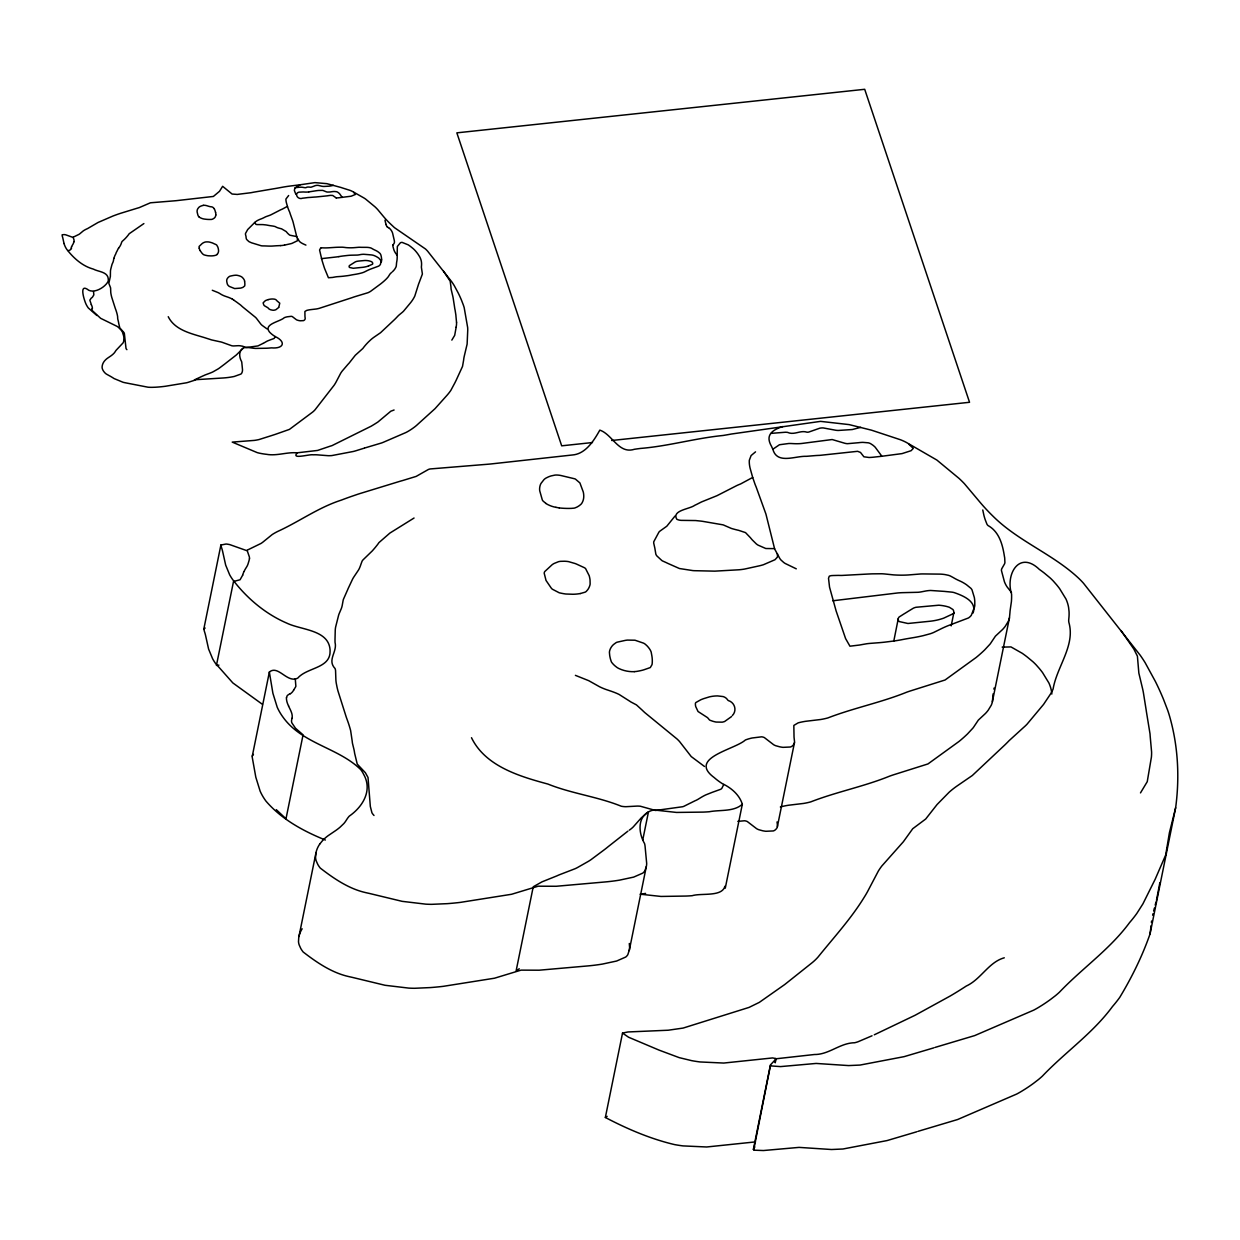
<?xml version="1.0" encoding="UTF-8"?>
<svg xmlns="http://www.w3.org/2000/svg" width="1240" height="1240" viewBox="0 0 1240 1240"><rect width="100%" height="100%" fill="white"/><g stroke="black" fill="none" stroke-linecap="round" stroke-linejoin="round"><path stroke-width="1.5" d="M918.049 1131.33L957.637 1119.518L1016.66 1094.068A126.852 93.961 11.5 0 0 1021.559 1091.309L1024.891 1089.247A208.212 154.241 11.5 0 0 1033.54 1083.326L1038.237 1079.715A119.303 88.381 11.5 0 0 1042.406 1076.103C1065.176 1052.155 1092.735 1033.401 1112.543 1006.462A191.069 141.546 11.5 0 0 1115.891 1002.447A207.003 153.357 11.5 0 0 1119.751 997.379C1131.826 977.352 1142.366 956.009 1150.053 933.906L1175.644 807.751C1179.705 777.356 1178.139 746.201 1169.677 716.565A177.01 131.13 11.5 0 0 1167.538 709.854L1163.616 699.639A376.929 279.233 11.5 0 0 1155.386 681.473L1145.093 662.61A181.846 134.71 11.5 0 0 1140.257 655.309L1083.512 583.265A84.878 62.884 11.5 0 0 1078.288 577.902C1052.481 553.923 1018.164 541.152 993.178 516.367A210.94 156.271 11.5 0 1 978.577 500.526L964.457 483.755A106.144 78.632 11.5 0 0 958.954 478.33L936.866 460.055L906.548 442.541A39.618 29.341 11.5 0 0 900.364 439.719L871.534 430.187L849.152 424.607L820.57 421.368L731.352 434.031A381.75 282.798 11.5 0 1 723.153 435.472C695.314 438.2 668.422 446.168 640.553 448.43A236.437 175.15 11.5 0 0 634.384 449.283C618.574 454.351 612.436 434.357 599.819 430.125C594.084 440.339 585.714 454.011 572.353 454.987L490.9 463.962A384.896 285.123 11.5 0 1 482.856 464.643L430.156 468.953A7.641 5.657 11.5 0 0 428.188 469.588L416.16 476.408L402.783 480.5A114.778 85.033 11.5 0 0 397.575 482.019L363.46 492.482A213.652 158.27 11.5 0 0 357.694 494.279L350.362 496.791A442.246 327.608 11.5 0 0 341.248 500.139C318.417 507.501 299.351 521.544 277.884 531.356A63.953 47.368 11.5 0 0 272.196 534.564L263.903 541.291A37.541 27.807 11.5 0 1 261.036 543.43L246.465 550.529L229.896 544.654A19.592 14.508 11.5 0 0 226.052 544.019L220.891 545.042L203.825 628.975L204.368 631.253A74.075 54.87 11.5 0 1 205.468 634.989L208.599 649.062L212.583 658.704A60.031 44.47 11.5 0 0 215.435 663.292L232.841 682.93L262.446 704.351M220.891 545.042L221.449 547.321A74.075 54.87 11.5 0 1 222.549 551.04L225.68 565.13L229.648 574.771A60.031 44.47 11.5 0 0 232.516 579.359C246.512 597.975 265.36 613.893 286.704 623.085C301.227 630.153 328.662 629.625 330.072 649.884A75.082 55.614 11.5 0 1 329.933 653.883C327.81 668.5 306.497 667.88 297.755 678.125C287.231 683.659 278.178 664.516 269.359 672.049L252.154 756.772L255.812 777.201L260.152 791.197A68.169 50.499 11.5 0 0 265.949 801.102C281.573 819.315 303.351 831.126 325.361 840.023M640.119 894.179L660.997 896.443L686.046 896.055A135.904 100.673 11.5 0 0 692.137 895.699C701.236 892.862 722.207 897.171 724.889 886.228M725.261 888.197L742.326 804.249C739.474 794.809 731.166 787.788 722.362 783.664A58.466 43.307 11.5 0 1 714.163 777.542C687.534 757.873 734.87 749.642 745.38 739.986A45.074 33.387 11.5 0 1 752.044 738.001L761.593 736.824A6.293 4.665 11.5 0 1 764.382 737.599L773.589 744.682A10.091 7.471 11.5 0 0 775.79 745.736L779.557 746.775A31.109 23.049 11.5 0 0 782.952 747.348L790.407 747.007A7.626 5.642 11.5 0 0 792.143 746.108L793.399 744.899A9.966 7.378 11.5 0 0 794.205 743.535L794.36 743.07A7.657 5.673 11.5 0 0 794.546 741.784L794.313 739.629A81.577 60.435 11.5 0 1 794.034 736.979L793.832 725.431L798.188 722.843A60.28 44.655 11.5 0 1 805.705 721.293L820.632 719.51A64.201 47.554 11.5 0 0 827.824 717.945C853.663 707.978 880.943 702.584 906.611 692.23A115.118 85.281 11.5 0 1 912.098 690.401L945.051 680L976.159 657.479A193.843 143.592 11.5 0 0 984.607 649.977L989.954 644.211A44.129 32.69 11.5 0 0 991.442 642.072L995.426 636.151L1002.478 629.579A56.405 41.788 11.5 0 0 1005.299 626.246L1008.275 621.38A28.443 21.08 11.5 0 0 1009.453 617.83L1009.949 612.591A47.601 35.263 11.5 0 1 1010.212 609.894L1011.406 601.601A124.403 92.163 11.5 0 0 1011.577 594.1C1005.268 574.275 1019.249 549.986 1039.352 569.408A125.194 92.752 11.5 0 1 1044.266 573.035L1049.893 577.716A62.977 46.655 11.5 0 1 1053.272 581.018L1056.418 584.582A112.995 83.7 11.5 0 1 1059.642 588.675L1065.966 598.997A52.855 39.153 11.5 0 1 1068.585 607.399L1069.035 611.398A72.757 53.894 11.5 0 1 1069.035 616.048A68.246 50.561 11.5 0 1 1068.896 617.876L1068.694 620.139A18.011 13.345 11.5 0 0 1068.896 622.495C1075.483 645.544 1056.868 666.531 1053.101 689.037A93.419 69.207 11.5 0 1 1051.163 693.036L1043.569 704.398L1026.999 724.238A74.741 55.366 11.5 0 1 1023.713 727.353L1009.159 740.606A237.987 176.297 11.5 0 1 1004.88 744.914L972.315 775.511L956.66 786.253A111.523 82.615 11.5 0 0 949.127 792.236L937.084 804.512L925.691 819.02L912.733 828.723L903.355 841.759L881.779 866.062A99.153 73.454 11.5 0 0 878.354 871.038L867.613 891.482A172.67 127.922 11.5 0 1 864.218 897.249C850.919 918.918 833.885 937.347 818.059 957.032A71.207 52.762 11.5 0 1 811.952 962.86L784.703 984.545L759.298 1002.385L749.053 1007.407L683.132 1028.069L668.205 1030.223L627.982 1031.959L622.527 1033.075L628.572 1037.229L659.122 1050.14L679.179 1057.627L691.657 1060.649A127.286 94.287 11.5 0 0 700.042 1061.952L723.757 1063.052L772.551 1057.937L775.806 1058.542L775.248 1062.696M1159.834 882.756L1156.471 900.349M320.695 247.985L319.579 249.999L321.951 260.121A382.183 283.123 11.5 0 0 324.586 268.46L328.429 277.745L332.63 277.435A53.087 39.324 11.5 0 0 333.777 277.217L334.149 277.156A29.311 21.715 11.5 0 1 337.032 276.706L340.365 276.474A76.09 56.373 11.5 0 0 343.387 276.195L347.262 275.714A57.645 42.703 11.5 0 0 350.331 275.218L351.85 274.908A52.592 38.952 11.5 0 1 353.106 274.691L355.028 274.381A64.558 47.818 11.5 0 0 360.825 273.188L361.832 272.909A19.313 14.307 11.5 0 0 364.513 271.932L366.916 270.723A42.827 31.729 11.5 0 1 371.225 268.847L378.572 266.151A7.037 5.208 11.5 0 0 380.447 264.291L381.13 260.88L378.851 258.168A18.988 14.059 11.5 0 0 377.099 257.037A14.864 11.021 11.5 0 0 373.844 255.471L373.163 255.269A7.983 5.905 11.5 0 0 371.272 254.913L370.062 254.804A52.219 38.688 11.5 0 1 368.745 254.681L363.723 254.278A15.686 11.625 11.5 0 0 360.019 254.665L359.197 254.82A14.57 10.788 11.5 0 1 357.104 255.083L351.494 255.192A41.757 30.938 11.5 0 0 347.293 255.487L342.876 255.998A55.149 40.858 11.5 0 0 340.814 256.293L338.815 256.618M1151.092 925.629L1150.053 933.906M1151.402 922.498L1151.588 920.995M286.579 697.624L287.091 695.935A4.728 3.503 11.5 0 1 287.696 695.206L288.703 694.493A23.436 17.36 11.5 0 1 289.385 694.121L290.284 693.64M993.922 689.177L994.077 688.061M249.411 558.775L249.333 559.271A39.277 29.093 11.5 0 1 248.93 560.976L247.985 564.076A25.637 18.988 11.5 0 1 246.822 566.618L245.226 569.207A34.797 25.776 11.5 0 0 244.667 570.23L244.11 571.376M269.359 672.049L272.893 693.253L277.233 707.265A68.169 50.499 11.5 0 0 283.014 717.169C302.235 743.969 338.349 747.581 360.762 769.653A32.504 24.072 11.5 0 1 363.49 774.039C372.868 790.206 362.901 806.666 349.293 816.121A34.116 25.265 11.5 0 0 347.433 818.462L345.557 821.345A33.821 25.064 11.5 0 1 343.697 823.701L340.039 827.204A73.594 54.529 11.5 0 1 335.466 830.707L328.135 835.683A55.506 41.122 11.5 0 0 322.632 840.519L319.982 843.743M296.732 236.577L289.99 235.228A6.463 4.79 11.5 0 1 288.982 234.546L287.866 233.508A30.085 22.289 11.5 0 1 286.208 231.585L281.511 228.796A34.41 25.497 11.5 0 1 278.101 227.897L276.768 227.401A5.038 3.736 11.5 0 1 276.179 227.106L275.481 226.719A3.255 2.418 11.5 0 0 274.862 226.471L273.079 226.083A36.41 26.97 11.5 0 0 271.963 225.928L270.336 225.696A29.171 21.607 11.5 0 1 268.662 225.417L266.662 225.044A17.066 12.633 11.5 0 0 264.817 224.812L264.383 224.781A7.688 5.689 11.5 0 1 263.795 224.703L263.686 224.688A5.596 4.138 11.5 0 0 263.066 224.626A26.582 19.701 11.5 0 0 261.997 224.595L257.3 224.579A4.418 3.27 11.5 0 1 255.936 224.363L254.603 222.394L257.285 220.596A25.715 19.049 11.5 0 0 258.075 220.208L259.113 219.713A15.949 11.826 11.5 0 1 259.951 219.34L261.516 218.751A34.611 25.637 11.5 0 0 264.446 217.403L265.344 216.938A10.447 7.735 11.5 0 1 266.259 216.551L269.514 215.404A19.065 14.136 11.5 0 0 271.358 214.597L272.288 214.117A45.617 33.806 11.5 0 1 273.265 213.621L280.302 209.994A20.646 15.298 11.5 0 1 282.286 209.142L287.432 206.367L286.533 203.221A25.42 18.832 11.5 0 1 285.913 199.082L288.641 195.517M796.282 568.835L785.168 563.456A17.995 13.33 11.5 0 1 783.696 562.448L780.983 560.015A13.95 10.323 11.5 0 1 779.805 558.465L775.636 550.808A22.289 16.508 11.5 0 1 774.566 548.638L765.793 548.514L758.105 545.15A14.973 11.098 11.5 0 1 756.322 543.911L752.339 539.989A73.284 54.297 11.5 0 1 750.386 537.679L745.519 532.611L738.683 530.348A84.444 62.558 11.5 0 1 731.399 528.442L724.486 525.45A7.673 5.689 11.5 0 0 723.029 524.846L703.685 521.513A37.309 27.636 11.5 0 0 699.918 521.001L696.648 520.661A12.229 9.052 11.5 0 0 695.656 520.552L681.21 520.366A9.377 6.944 11.5 0 1 680.404 520.288A11.067 8.2 11.5 0 1 678.745 519.994L677.179 519.452A1.581 1.163 11.5 0 1 676.714 519.095C671.646 510.307 689.735 509.129 694.757 505.3A101.277 75.035 11.5 0 0 698.461 503.486L700.585 502.401A23.963 17.747 11.5 0 1 702.119 501.689L716.952 495.706A107.632 79.732 11.5 0 1 719.246 494.543L736.591 485.661A47.027 34.828 11.5 0 1 740.543 483.988L752.68 477.446L750.091 468.162A60.28 44.655 11.5 0 1 749.534 465.217A43.493 32.224 11.5 0 1 749.317 460.272L751.099 455.561L755.532 451.856M456.165 327.143L454.693 335.342L451.841 340.101M780.363 806.992L781.107 806.791A60.28 44.655 11.5 0 1 788.625 805.225L803.551 803.443A64.201 47.554 11.5 0 0 810.759 801.877C836.551 791.833 863.877 786.579 889.529 776.178A115.118 85.281 11.5 0 1 895.016 774.333L927.97 763.933L959.078 741.412A193.843 143.592 11.5 0 0 967.526 733.909L972.873 728.144A44.129 32.69 11.5 0 0 974.376 726.02L978.345 720.099L985.413 713.511A56.405 41.788 11.5 0 0 988.218 710.195L991.21 705.312A28.443 21.08 11.5 0 0 992.372 701.778L992.868 696.524A47.601 35.263 11.5 0 1 993.132 693.827M302.142 928.791A42.361 31.387 11.5 0 0 298.747 937.548L298.499 941.656A22.382 16.585 11.5 0 0 299.15 944.865L300.731 948.383A33.697 24.955 11.5 0 0 303.165 951.995C316.417 962.209 331.328 972.47 347.96 976.391A119.025 88.18 11.5 0 0 351.959 977.291L385.082 985.288L408.657 988.094A85.405 63.271 11.5 0 0 414.656 988.28L430.357 987.582A260.075 192.665 11.5 0 0 443.238 986.343L494.528 978.205L521.079 970.13L539.106 970.207L588.116 965.898A167.245 123.892 11.5 0 0 602.376 964.085L616.621 961.031L625.704 957.048A13.702 10.152 11.5 0 0 627.827 954.645L629.393 949.747A31.016 22.971 11.5 0 0 629.595 947.313L629.3 943.485M629.254 950.553L646.474 865.815A31.016 22.971 11.5 0 0 646.675 863.381L645.172 847.338A31.186 23.095 11.5 0 0 644.552 843.557C638.228 832.722 637.004 815.517 651.326 810.619A10.649 7.889 11.5 0 1 655.123 810.092L676.482 812.433L703.126 812.107A135.904 100.673 11.5 0 0 709.218 811.751C720.006 809.658 733.786 811.983 742.326 804.249M298.949 936.495L316.029 852.547M642.769 839.868L648.458 811.89L641.39 817.734L633.268 826.894A39.045 28.923 11.5 0 1 630.788 829.08L629.269 830.196M755.47 1141.885L706.676 1146.985L682.961 1145.899A127.286 94.287 11.5 0 1 674.576 1144.598C650.504 1138.94 627.053 1128.865 605.353 1117.473L622.527 1033.075M777.387 826.568L794.468 742.636M916.871 1131.748L887.034 1140.583L842.968 1148.999L831.513 1149.511L799.072 1147.388L763.452 1150.534L754.4 1150.193L753.378 1149.402L770.412 1064.943L776.007 1058.976M753.718 1149.837L770.458 1065.47M775.217 1062.51L775.806 1058.542M893.808 641.018A135.966 100.734 11.5 0 0 901.046 639.84L904.658 639.143A124.062 91.9 11.5 0 1 907.587 638.615L914.686 637.422A153.45 113.677 11.5 0 0 923.134 635.686L930.232 633.764A42.641 31.589 11.5 0 0 933.705 632.447L941.036 628.835A98.255 72.788 11.5 0 1 950.336 624.836L968.44 617.97A16.213 12.013 11.5 0 0 971.323 615.273L974.454 607.182A23.064 17.081 11.5 0 0 974.795 605.384L974.779 601.261A75.624 56.017 11.5 0 0 974.346 597.54L972.021 589.884A11.207 8.308 11.5 0 0 970.843 588.271L966.518 584.753A46.996 34.813 11.5 0 0 963.914 583.079L963.108 582.614A29.961 22.196 11.5 0 0 960.442 581.235L958.784 580.49A43.974 32.581 11.5 0 1 953.219 577.546L950.429 576.042A11.362 8.416 11.5 0 0 948.399 575.298L945.144 574.601A31.868 23.607 11.5 0 0 940.261 574.12L923.257 573.934A36.255 26.846 11.5 0 0 920.529 573.981L908.207 574.972A84.506 62.605 11.5 0 1 900.426 575.159A96.27 71.316 11.5 0 1 893.529 574.88L885.422 574.043A41.37 30.643 11.5 0 0 881.593 573.764L872.123 573.857A276.752 205.019 11.5 0 0 866.109 574.136L841.913 575.438A69.316 51.352 11.5 0 1 838.349 575.391L832.613 575.531A9.037 6.696 11.5 0 1 831.157 575.624L829.281 576.166L828.521 578.321L829.545 587.156L836.101 610.886L845.602 638.6L849.943 646.195L859.304 645.064A125.209 92.767 11.5 0 0 862.001 644.583L866.496 643.793A49.647 36.782 11.5 0 1 869.69 643.421L877.548 642.816A179.506 132.975 11.5 0 0 884.663 642.165L893.808 641.018L898.256 618.667M951.188 625.859L953.839 612.793M973.074 613.01C977.26 601.385 962.922 595.619 954.18 592.596A16.166 11.982 11.5 0 0 952.227 592.178L947.593 591.712A123.178 91.248 11.5 0 1 944.493 591.403L930.589 590.472A29.202 21.638 11.5 0 0 925.83 590.984L921.274 591.868A32.535 24.103 11.5 0 1 918.049 592.286L902.224 592.673A83.468 61.83 11.5 0 0 897.869 592.937L832.83 600.78M992.372 701.778L1009.453 617.83M605.353 1117.473L607.15 1116.341M646.335 866.605L644.909 870.712A13.702 10.152 11.5 0 1 642.785 873.115L633.687 877.099L619.457 880.152A167.245 123.892 11.5 0 1 605.182 881.95L556.187 886.274L538.16 886.197L511.593 894.273L460.304 902.395A260.075 192.665 11.5 0 1 447.423 903.65L431.721 904.332A85.405 63.271 11.5 0 1 425.739 904.146L402.147 901.341L369.04 893.358A119.025 88.18 11.5 0 1 365.025 892.459C348.394 888.568 333.483 878.277 320.246 868.062A33.697 24.955 11.5 0 1 317.797 864.435L316.216 860.916A22.382 16.585 11.5 0 1 315.565 857.724L315.812 853.616A42.361 31.387 11.5 0 1 319.966 843.743M1175.644 807.751L1169.413 832.691L1165.693 854.995L1155.122 879.362L1142.908 903.882L1136.832 913.43A207.003 153.357 11.5 0 1 1132.973 918.515A191.069 141.546 11.5 0 1 1129.624 922.529C1109.815 949.452 1082.256 968.207 1059.471 992.171A119.303 88.381 11.5 0 1 1055.318 995.782L1050.605 999.394A208.212 154.241 11.5 0 1 1041.972 1005.299L1038.639 1007.361A126.852 93.961 11.5 0 1 1033.726 1010.135L974.702 1035.586L935.13 1047.397M71.176 248.108L71.238 247.783A9.889 7.332 11.5 0 1 71.579 246.745M242.684 575.128L240.079 579.746L233.508 581.498L216.427 665.431L218.906 665.136M113.832 258.447L113.553 259.997A20.011 14.818 11.5 0 1 112.964 262.26L112.189 263.965A17.608 13.051 11.5 0 0 111.833 265.035L110.872 268.739A24.645 18.259 11.5 0 0 110.453 271.095L110.407 274.211A52.809 39.122 11.5 0 0 110.391 276.319L108.841 283.371L110.407 287.37A6.866 5.084 11.5 0 1 110.608 288.222L110.732 291.803A26.366 19.53 11.5 0 0 110.965 293.896L111.166 294.903A59.784 44.284 11.5 0 0 111.817 297.538L114.948 307.319A30.705 22.754 11.5 0 0 115.305 308.404L115.676 309.426A73.005 54.08 11.5 0 1 117.165 314.309L117.521 315.983A18.724 13.872 11.5 0 1 117.645 317.223L117.676 318.215A11.579 8.587 11.5 0 0 117.831 319.269L118.389 321.594A30.659 22.707 11.5 0 1 118.699 323.299L119.8 327.887L123.954 332.537A6.247 4.635 11.5 0 1 124.372 333.56L126.015 348.471A4.65 3.441 11.5 0 0 126.449 349.137L126.899 349.665M1152.642 915.213L1152.952 913.803M92.148 308.466L91.946 309.442A4.123 3.054 11.5 0 0 92.07 310.387L100.657 318.324L116.917 326.291A13.748 10.184 11.5 0 1 118.513 327.438L121.288 330.243A13.78 10.214 11.5 0 1 122.45 332.103L123.612 335.839A34.069 25.234 11.5 0 1 123.892 338.086L123.69 341.279A12.013 8.897 11.5 0 1 123.008 342.953L116.436 349.928A14.462 10.71 11.5 0 0 115.645 350.935L114.855 352.16A14.338 10.617 11.5 0 1 114.065 353.152L113.352 353.881A30.194 22.366 11.5 0 1 110.577 356.113L107.462 358.236A23.033 17.066 11.5 0 0 104.346 361.181L104.005 361.646A17.949 13.299 11.5 0 0 102.176 366.265L102.114 367.133A9.579 7.099 11.5 0 0 102.408 368.931L102.811 369.908A14.152 10.478 11.5 0 0 104.129 371.954L104.966 372.899A9.207 6.82 11.5 0 0 106.392 374.077L108.996 375.534A50.375 37.324 11.5 0 1 114.096 378.572L123.101 382.292A54.653 40.486 11.5 0 0 125.333 382.788L148.025 387.206A37.247 27.59 11.5 0 0 152.287 387.329L155.139 387.237A109.694 81.251 11.5 0 0 165.4 386.26L186.496 382.788A29.76 22.041 11.5 0 0 188.309 382.292L196.494 379.642L223.619 377.952A68.835 50.995 11.5 0 0 234.19 376.479L240.854 374.093A5.812 4.309 11.5 0 0 241.754 373.085L242.188 372.031A16.368 12.136 11.5 0 0 242.358 371.334A13.547 10.028 11.5 0 0 242.498 369.597L241.862 363.165A13.221 9.796 11.5 0 0 241.599 361.569C238.917 356.981 238.39 349.68 244.466 347.603A4.511 3.348 11.5 0 1 246.078 347.386L247.333 347.495A13.129 9.734 11.5 0 0 248.186 347.556L248.697 347.603A12.415 9.207 11.5 0 1 249.69 347.712L253.781 348.269A21.08 15.624 11.5 0 0 255.812 348.409L266.429 348.238A66.464 49.243 11.5 0 0 271.405 347.867C283.572 348.983 286.533 341.93 275.172 336.536A23.932 17.732 11.5 0 1 269.529 332.056C262.942 323.997 280.085 321.749 284.332 317.657A19.111 14.152 11.5 0 1 287.169 316.82L291.214 316.324A2.666 1.969 11.5 0 1 292.392 316.649L296.298 319.656A4.278 3.162 11.5 0 0 297.228 320.106L298.375 320.447A12.958 9.595 11.5 0 0 300.266 320.788L303.428 320.633A3.255 2.418 11.5 0 0 304.358 320.106A4.092 3.022 11.5 0 0 305.102 318.974A3.24 2.403 11.5 0 0 305.179 318.417L305.087 317.517A34.581 25.622 11.5 0 1 304.963 316.386L304.885 311.488L306.729 310.403A26.35 19.53 11.5 0 1 311.209 309.582L316.231 308.993A27.218 20.166 11.5 0 0 319.285 308.326L351.99 297.678A49.832 36.921 11.5 0 1 355.012 296.639L368.048 292.687A23.762 17.608 11.5 0 0 370.605 291.322L380.401 284.099A120.048 88.924 11.5 0 0 381.594 283.154A79.809 59.117 11.5 0 0 386.554 278.721L387.763 277.373A19.53 14.477 11.5 0 0 388.833 275.853L389.825 274.288A11.114 8.23 11.5 0 1 390.647 273.342L391.329 272.707M291.989 718.286L291.54 720.595A9.718 7.208 11.5 0 0 291.819 722.812L295.461 728.206L303.072 734.839L285.99 818.788L276.288 809.658M1153.649 910.966L1154.409 908.068M1156.037 901.961L1155.199 905.076M73.889 241.785L73.486 243.087A10.866 8.045 11.5 0 1 72.99 244.172L72.323 245.272A14.756 10.928 11.5 0 0 72.075 245.706L71.594 246.745M381.176 262.26L381.455 261.361A9.905 7.332 11.5 0 0 381.61 260.307L381.61 259.238M203.825 628.975L205.127 628.029M252.278 755.997L253.44 754.385M392.103 272.025L392.91 271.265A23.576 17.468 11.5 0 0 394.894 268.94L395.793 267.39A12.059 8.928 11.5 0 0 396.288 265.887L396.49 263.655A20.181 14.942 11.5 0 1 396.614 262.508L396.878 260.974A39.386 29.171 11.5 0 0 397.064 259.548A51.506 38.161 11.5 0 0 397.157 255.13L397.343 246.481L400.443 242.715A4.929 3.658 11.5 0 1 402.07 242.374L408.27 244.869A51.444 38.114 11.5 0 1 411.696 247.411L413.432 248.868A27.125 20.104 11.5 0 1 415.307 250.759L415.741 251.255A46.733 34.627 11.5 0 1 418.004 254.138L419.616 256.665A22.847 16.926 11.5 0 1 421.445 262.028A29.605 21.933 11.5 0 1 421.476 265.903L421.399 266.863A7.626 5.657 11.5 0 0 421.476 267.856L422.39 274.024L419.074 282.844A37.107 27.482 11.5 0 0 418.546 284.208L414.796 296.065A57.164 42.346 11.5 0 1 410.3 303.056L403.713 310.992A31.682 23.467 11.5 0 1 402.334 312.31L399.264 314.836A31.434 23.281 11.5 0 0 397.932 316.076L396.165 317.936A100.89 74.741 11.5 0 1 394.351 319.75L380.541 332.723L373.906 337.28A47.275 35.014 11.5 0 0 370.714 339.822L368.559 341.853A96.767 71.688 11.5 0 0 365.599 345.014L364.762 346.007A67.735 50.173 11.5 0 0 362.84 348.487L355.291 355.276L349.106 363.134A61.55 45.586 11.5 0 0 347.804 364.529L342.163 371.117A42.036 31.14 11.5 0 0 340.706 373.209L336.149 381.889A73.625 54.544 11.5 0 1 334.134 385.221L315.146 409.665A30.194 22.366 11.5 0 1 312.558 412.145L289.431 429.396L275.311 434.372A174.825 129.518 11.5 0 0 271.777 435.519L259.083 439.534A40.749 30.178 11.5 0 1 254.324 440.401L232.221 442.107L257.099 452.569A26.877 19.918 11.5 0 0 259.64 453.22L261.562 453.592A53.444 39.587 11.5 0 0 266.445 454.305C276.737 456.227 287.339 451.779 297.321 452.879C290.501 459.839 309.628 453.995 313.162 454.817A31.868 23.607 11.5 0 1 316.836 454.817L328.089 455.685A27.916 20.677 11.5 0 0 331.808 455.576L353.276 451.484A100.239 74.245 11.5 0 0 355.678 450.833L364.281 448.151M275.172 336.536L274.381 338.117A2.263 1.674 11.5 0 1 273.885 338.551L270.94 339.621A24.413 18.088 11.5 0 0 269.638 340.117L269.018 340.365A21.064 15.609 11.5 0 1 268.46 340.582L268.088 340.721A11.671 8.649 11.5 0 0 267.267 341.078A27.621 20.46 11.5 0 0 265.856 341.853L264.678 342.55A14.911 11.036 11.5 0 1 263.175 343.372M723.742 784.501L721.897 788.253A5.348 3.968 11.5 0 1 720.735 789.26L713.76 791.787A57.598 42.656 11.5 0 0 710.691 792.949L706.583 794.577A25.931 19.22 11.5 0 0 705.111 795.212L703.421 796.096A86.056 63.752 11.5 0 0 701.763 797.026L698.802 798.824A30.752 22.785 11.5 0 1 696.245 800.25L695.47 800.606M243.846 571.935L243.505 572.679A23.328 17.283 11.5 0 0 242.668 575.128M293.663 690.168L294.298 689.037A33.511 24.831 11.5 0 1 295.104 687.735L295.43 687.224A8.602 6.371 11.5 0 0 295.864 686.232L295.26 678.761M118.544 248.294L120.079 246.031A24.041 17.809 11.5 0 0 121.365 243.133L121.752 242.079A4.867 3.612 11.5 0 1 122.264 241.304L123.938 239.785A36.565 27.078 11.5 0 0 125.209 238.545L125.69 238.049A78.105 57.861 11.5 0 0 127.534 235.941L128.278 235.011A33.248 24.63 11.5 0 0 129.161 233.756L143.887 223.572M254.526 222.704L248.108 229.121A4.045 2.991 11.5 0 0 247.69 229.54L245.567 233.368A4.681 3.472 11.5 0 0 245.489 234.391L245.753 235.522A16.043 11.889 11.5 0 1 246.031 236.685L246.078 237.305A29.125 21.576 11.5 0 0 246.14 237.925L246.31 238.715A3.968 2.929 11.5 0 0 246.838 239.646L247.938 240.715A19.825 14.679 11.5 0 1 248.542 241.258L248.868 241.537A2.093 1.55 11.5 0 0 249.24 241.785L249.813 242.033A25.699 19.049 11.5 0 1 251.41 242.761L261.237 245.768A15.888 11.764 11.5 0 0 262.803 245.908L264.167 245.923A33.123 24.537 11.5 0 1 265.36 245.954L268.119 246.062A49.755 36.859 11.5 0 0 271.374 246.094A29.233 21.669 11.5 0 0 272.49 246.047L275.14 245.861A48.438 35.883 11.5 0 1 276.768 245.753L280.627 245.582M675.056 515.995L666.81 526.21L659.928 531.123A9.533 7.053 11.5 0 0 658.936 532.115L653.806 541.648A10.803 7.998 11.5 0 0 653.712 543.105L654.705 547.553A23.095 17.112 11.5 0 1 654.968 548.948L655.851 554.187A9.114 6.758 11.5 0 0 656.906 555.954L661.711 560.403A4.913 3.643 11.5 0 0 662.594 560.976L665.152 562.123A47.446 35.154 11.5 0 1 667.678 563.317L679.443 568.525L692.804 570.586A25.559 18.941 11.5 0 0 694.555 570.695L714.798 571.144L738.962 569.78A54.126 40.099 11.5 0 0 744.636 569.052L759.345 565.827A56.234 41.664 11.5 0 0 763.421 564.727L775 559.721L777.511 556.977L777.418 553.675M1140.49 792.903L1147.248 781.681L1151.402 757.159A83.204 61.644 11.5 0 0 1151.588 751.921L1150.224 736.7A110.407 81.794 11.5 0 1 1150.038 733.956L1146.396 711.636A177.878 131.781 11.5 0 0 1145.93 708.567L1143.42 692.804A142.104 105.26 11.5 0 0 1142.412 687.983L1138.847 673.087L1137.405 656.162L1133.841 649.047L1121.022 630.556M278.798 307.303L279.744 303.18L277.109 300.948A2.03 1.504 11.5 0 1 276.768 300.607L276.567 300.344A2.976 2.201 11.5 0 0 274.629 299.181L272.955 298.995A12.54 9.3 11.5 0 0 268.677 299.491L268.243 299.615M732.329 715.558C737.226 710.675 734.855 702.476 728.314 700.554A4.526 3.348 11.5 0 1 727.679 699.933L727.058 699.128A6.99 5.177 11.5 0 0 723.121 696.57L717.65 695.919A29.543 21.886 11.5 0 0 709.389 696.88L703.514 698.693A80.538 59.66 11.5 0 0 700.786 699.763L695.888 702.522A3.627 2.682 11.5 0 0 695.392 703.561L695.423 704.863A47.694 35.325 11.5 0 0 695.718 706.583L698.043 711.512L707.466 717.604A18.817 13.934 11.5 0 1 708.66 718.952L709.264 719.696A2.759 2.046 11.5 0 0 710.039 720.269L712.876 721.277A39.974 29.605 11.5 0 0 716.038 722.052L722.222 722.161A21.483 15.903 11.5 0 0 724.594 721.525L731.507 716.596M278.628 307.52L275.869 309.721A8.866 6.572 11.5 0 1 274.226 310.171L273.699 310.233A3.162 2.341 11.5 0 1 272.986 310.248L272.211 310.124A15.764 11.687 11.5 0 1 270.258 309.644L268.863 308.869A7.595 5.627 11.5 0 0 267.762 307.69L264.492 305.784A3.255 2.418 11.5 0 1 263.903 305.149L263.283 303.506A20.212 14.973 11.5 0 1 263.159 302.777L265.438 300.607A28.985 21.468 11.5 0 1 268.243 299.599M217.294 254.246L217.047 254.541A3.441 2.558 11.5 0 1 216.21 255.099L214.938 255.471A15.159 11.222 11.5 0 1 211.544 255.89A27.978 20.723 11.5 0 1 209.576 255.843L208.506 255.797A5.611 4.154 11.5 0 1 207.669 255.704A25.699 19.034 11.5 0 1 205.422 255.254L204.213 254.913A3.379 2.511 11.5 0 1 203.406 254.495L203.019 254.215A11.78 8.726 11.5 0 1 201.376 252.371L200.059 250.48M336.211 197.919L332.723 195.471L330.538 195.362A57.552 42.641 11.5 0 0 327.205 195.843L315.906 197.005A36.038 26.691 11.5 0 0 314.061 197.098L311.411 197.315A37.432 27.73 11.5 0 1 310.155 197.408L308.76 197.486A18.228 13.501 11.5 0 0 307.489 197.594L305.226 197.904A48.995 36.301 11.5 0 1 302.7 198.167C297.042 200.524 293.121 191.425 301.026 192.076A20.413 15.128 11.5 0 1 302.746 191.983A12.942 9.595 11.5 0 1 303.878 191.983L304.498 192.03A17.112 12.679 11.5 0 0 308.76 191.921M881.888 456.258L874.107 457.111A56.839 42.114 11.5 0 1 872.015 457.312A56.854 42.114 11.5 0 1 869.038 457.482L863.908 456.8L860.498 452.445L857.615 451.314L819.826 455.359A85.017 62.977 11.5 0 0 815.486 455.576L809.255 456.088A88.303 65.425 11.5 0 1 806.279 456.32C795.073 455.871 777.015 464.659 772.846 449.236L779.449 444.742L788.779 443.502A30.535 22.63 11.5 0 1 791.476 443.532L792.949 443.61A46.221 34.239 11.5 0 0 798.452 443.703L799.242 443.672A31.666 23.452 11.5 0 0 802.265 443.409L832.164 439.534L844.781 443.254A11.083 8.215 11.5 0 0 847.416 443.688L858.514 442.711A31.047 23.002 11.5 0 1 862.854 442.37L868.326 442.82A7.595 5.627 11.5 0 1 870.527 443.625L872.681 445.021A26.645 19.732 11.5 0 1 875.161 447.175L881.888 456.258L902.054 453.607L911.105 450.693L913.291 448.384L908.874 444.246M754.804 1146.969L753.378 1149.402M364.777 447.981L381.548 442.975A71.998 53.335 11.5 0 0 383.269 442.308L405.837 432.558A54.498 40.362 11.5 0 0 408.657 431.009L409.355 430.59A85.483 63.333 11.5 0 0 414.424 427.118L415.09 426.607A52.281 38.734 11.5 0 0 418.066 424.018L435.023 408.673L446.803 395.529A84.506 62.605 11.5 0 0 450.833 390.399L455.064 382.509A70.959 52.56 11.5 0 1 456.041 380.525L462.52 366.42L463.621 360.112A54.669 40.502 11.5 0 1 464.225 356.361L467.124 344.1L467.713 330.724A55.893 41.416 11.5 0 0 467.65 327.5L464.21 307.737A75.035 55.583 11.5 0 0 463.295 304.885L461.637 300.56A159.79 118.374 11.5 0 0 458.149 292.857L454.367 285.836A77.764 57.598 11.5 0 0 451.732 281.774L427.676 251.224A35.976 26.66 11.5 0 0 425.46 248.961L394.816 227.897A13.066 9.672 11.5 0 1 393.886 227.121L389.391 222.874A89.419 66.247 11.5 0 1 383.191 216.163L377.751 209.622A45.678 33.837 11.5 0 0 374.883 206.739L365.506 198.989A23.111 17.128 11.5 0 0 363.258 197.578L352.656 191.565A16.787 12.446 11.5 0 0 350.037 190.371L343.263 188.232A32.163 23.823 11.5 0 1 341.202 187.535L326.864 183.66L314.96 182.621L300.188 184.775L294.887 188.031L294.361 190.278A21.622 16.012 11.5 0 0 295.027 192.231L295.43 193.208A39.835 29.512 11.5 0 0 295.988 194.417M782.765 426.529C770.474 430.45 765.576 436.216 771.543 446.4A93.977 69.611 11.5 0 0 772.846 449.236M243.257 348.146L236.809 354.501A17.066 12.648 11.5 0 1 235.429 355.678L226.145 362.917A62.124 46.02 11.5 0 1 224.394 364.297L219.604 367.908A31.775 23.544 11.5 0 1 217.79 369.117L213.481 371.566A20.832 15.438 11.5 0 1 212.164 372.233L211.776 372.403A51.925 38.471 11.5 0 1 209.513 373.317L205.468 374.821A16.647 12.338 11.5 0 0 204.46 375.255L203.903 375.519A15.857 11.749 11.5 0 1 202.817 375.983L194.401 379.889M627.874 831.172L608.096 846.734A146.537 108.562 11.5 0 1 603.973 849.989L591.031 859.646A68.153 50.483 11.5 0 1 588.365 861.366L577.499 867.535A47.461 35.17 11.5 0 1 575.112 868.713L559.317 874.804A39.277 29.093 11.5 0 0 556.962 875.843L541.957 881.873L533.231 886.786L516.15 970.734L519.265 968.797M414.052 518.025L389.887 533.076L378.913 542.639A69.362 51.383 11.5 0 1 377.224 545.011L375.472 547.197A186.806 138.4 11.5 0 1 372.248 550.932L363.056 559.845A11.315 8.386 11.5 0 0 362.065 561.224L360.964 564.2A94.844 70.261 11.5 0 1 360.158 566.494L359.476 568.153A33.992 25.188 11.5 0 1 358.453 570.09L353.679 577.236A45.214 33.495 11.5 0 0 352.501 579.297L347.99 588.876A14.059 10.416 11.5 0 1 347.526 590.023L343.526 599.075A18.616 13.795 11.5 0 0 343.154 600.3L342.178 605.632A39.277 29.093 11.5 0 1 341.295 608.639L339.295 613.335A40.191 29.776 11.5 0 0 338.613 615.226L335.622 627.083A42.625 31.574 11.5 0 0 335.25 630.121L335.017 639.298A108.454 80.337 11.5 0 0 335.048 642.46C337.497 651.992 326.849 659.943 335.063 668.531A16.182 11.997 11.5 0 1 335.56 670.546L335.885 679.876A59.443 44.035 11.5 0 0 336.257 683.147L337.032 687.13A130.169 96.425 11.5 0 0 338.04 691.207L345.976 716.224A61.783 45.772 11.5 0 0 346.627 718.146L347.495 720.548A167.725 124.248 11.5 0 1 349.401 726.237A182.637 135.3 11.5 0 1 350.641 730.608L352.222 741.288A27.326 20.243 11.5 0 0 352.579 743.783L353.912 749.255A72.323 53.584 11.5 0 1 354.625 753.269L357.244 764.104L365.382 772.721L368.017 777.48L370.326 806.48L371.907 812.665A10.757 7.967 11.5 0 0 372.635 813.874L374 815.486M263.004 343.449L262.663 343.604A22.149 16.399 11.5 0 0 262.028 343.914L261.717 344.069A22.46 16.647 11.5 0 1 260.648 344.581L258.339 345.743A3.689 2.728 11.5 0 1 257.703 345.96L246.264 347.541A2.604 1.922 11.5 0 1 245.148 347.355L243.412 346.518A3.534 2.619 11.5 0 0 242.637 346.224L240.235 345.805A9.78 7.239 11.5 0 0 238.018 345.697L233.694 345.945A8.789 6.51 11.5 0 1 231.725 345.743L222.022 342.256A11.734 8.696 11.5 0 0 219.774 341.713L211.513 339.899A54.746 40.548 11.5 0 0 209.591 339.264L206.863 338.396A81.515 60.388 11.5 0 1 204.631 337.668C191.394 333.606 174.949 330.228 168.237 316.696M694.663 800.978L693.857 801.365A49.12 36.379 11.5 0 0 692.741 801.908L691.641 802.466A42.873 31.759 11.5 0 1 689.967 803.272L684.062 806.232A8.696 6.448 11.5 0 1 682.543 806.744L655.542 810.48L640.429 806.248A22.444 16.632 11.5 0 0 637.298 806.077L625.906 806.698A20.739 15.361 11.5 0 1 621.271 806.232C597.447 796.591 571.857 793.678 547.879 784.052C519.421 776.364 485.321 766.227 471.495 737.707M874.277 1034.811L915.105 1015.265L950.305 995.952A488.777 362.096 11.5 0 0 966.27 986.048C980.949 979.337 988.73 962.07 1004.276 957.807M872.046 1035.788L858.002 1041.771A29.109 21.561 11.5 0 1 854.654 1042.747C839.976 1042.918 829.095 1054.697 814.401 1054.512L775.976 1058.79M860.715 427.35L852.283 429.536L838.364 430.45A16.182 11.982 11.5 0 1 835.667 430.233L823.205 427.924A11.439 8.479 11.5 0 0 819.733 428.219L808.697 432.078A7.688 5.704 11.5 0 1 807.07 432.218C800.28 429.861 794.375 435.519 787.524 432.373A19.406 14.368 11.5 0 0 785.494 432.233L771.14 433.364M368.404 266.011L372.481 264.213A1.953 1.442 11.5 0 0 372.728 263.578L372.589 262.865A4.014 2.976 11.5 0 0 372.233 262.214L371.21 261.547A13.268 9.827 11.5 0 0 368.637 260.803A14.322 10.602 11.5 0 0 364.839 260.493L358.98 261.036A29.466 21.824 11.5 0 0 357.972 261.16L356.981 261.33A7.332 5.425 11.5 0 0 355.074 262.028L353.338 263.128A35.79 26.52 11.5 0 1 351.649 264.182L349.51 265.531A2.496 1.845 11.5 0 0 349.122 266.615L349.215 266.988A1.566 1.163 11.5 0 0 349.556 267.468L353.26 268.274L362.747 267.313A25.776 19.096 11.5 0 0 368.42 266.042M933.952 1047.815L904.115 1056.651L860.033 1065.067L848.594 1065.579L816.152 1063.44L780.534 1066.601L770.8 1065.904M1002.168 647.125L1010.972 646.923L1022.287 653.341A125.194 92.752 11.5 0 1 1027.185 656.968L1032.827 661.649A62.977 46.655 11.5 0 1 1036.206 664.966L1039.337 668.515A112.995 83.7 11.5 0 1 1042.561 672.607L1048.885 682.946A52.855 39.153 11.5 0 1 1051.505 691.331L1051.846 694.028M284.518 245.101L290.269 243.831A23.839 17.655 11.5 0 0 291.989 243.365L297.538 240.7L297.166 237.476A9.455 7.006 11.5 0 1 296.716 236.546L293.306 222.921A41.245 30.566 11.5 0 0 292.687 220.736L290.486 214.644A35.65 26.412 11.5 0 1 290.175 213.729L289.835 212.629A17.36 12.865 11.5 0 0 289.54 211.838L288.889 210.381A52.297 38.75 11.5 0 1 287.851 207.654L287.432 206.367M580.304 593.557L585.125 592.162A7.905 5.859 11.5 0 0 586.303 591.371L587.791 589.651A26.97 19.98 11.5 0 0 589.45 586.536L589.79 585.575A18.119 13.423 11.5 0 0 590.132 584.009L590.038 579.886A51.661 38.27 11.5 0 0 589.186 575.686L585.575 568.571A6.712 4.976 11.5 0 0 584.365 567.688L576.631 564.138A13.857 10.261 11.5 0 0 575.221 563.564L568.664 561.658A9.641 7.146 11.5 0 0 567.564 561.472L566.231 561.332A39.974 29.605 11.5 0 0 564.386 561.24L560.589 561.332A12.369 9.161 11.5 0 0 558.45 561.704L554.14 563.456A20.987 15.546 11.5 0 0 552.125 564.727L544.763 571.547A7.037 5.224 11.5 0 0 544.189 573.175L546.019 580.429L551.18 587.993A21.049 15.593 11.5 0 0 552.281 589.171L559.225 592.782A66.681 49.399 11.5 0 0 563.363 593.635L564.99 593.898A11.796 8.742 11.5 0 0 566.122 594.022L572.865 594.255A35.774 26.505 11.5 0 0 580.289 593.542M645.591 893.404L640.553 894.273M203.313 205.422L202.353 205.623A12.322 9.13 11.5 0 0 200.524 206.274L199.888 206.6A6.03 4.464 11.5 0 0 198.958 207.281L198.493 207.809A28.675 21.235 11.5 0 0 198.09 208.335L197.966 208.506A7.518 5.58 11.5 0 0 197.346 209.7A9.486 7.022 11.5 0 0 197.191 212.257L197.625 214.04A26.242 19.437 11.5 0 0 197.935 215.171L198.167 215.745A3.813 2.821 11.5 0 0 198.787 216.597L199.144 216.922M737.816 821.376L744.511 820.771A6.293 4.665 11.5 0 1 747.317 821.547L756.524 828.615A10.091 7.471 11.5 0 0 758.71 829.684L762.476 830.723A31.109 23.049 11.5 0 0 765.87 831.28L773.326 830.94A7.626 5.642 11.5 0 0 775.062 830.056L776.333 828.832A9.966 7.378 11.5 0 0 777.124 827.468L777.279 827.002A7.657 5.673 11.5 0 0 777.464 825.716L777.248 823.577A81.577 60.435 11.5 0 1 777.046 821.934M64.031 243.536L62.915 238.468A33.17 24.583 11.5 0 0 62.233 235.988L62.155 234.779L64.185 234.593A8.308 6.154 11.5 0 1 65.829 234.856L72.85 237.351L79.019 234.345A15.918 11.796 11.5 0 0 80.228 233.43L83.235 230.919A26.722 19.794 11.5 0 1 87.528 228.61L98.038 222.487L113.026 215.993A182.838 135.439 11.5 0 1 118.033 214.163L119.056 213.822A92.302 68.386 11.5 0 1 122.434 212.738L136.896 208.304A48.654 36.038 11.5 0 1 139.113 207.669L149.869 203.035A3.24 2.403 11.5 0 1 150.707 202.771L173.058 200.942A163.153 120.869 11.5 0 0 176.468 200.647L213.388 196.447L219.496 191.317L222.642 186.31L232.081 194.029L237.29 194.432A100.223 74.245 11.5 0 1 239.909 194.076L250.759 192.743A38.734 28.691 11.5 0 0 253.224 192.262L273.73 188.775A167.245 123.892 11.5 0 0 278.396 187.969L283.046 187.116A134.261 99.464 11.5 0 1 288.75 186.217L300.188 184.775M308.76 191.906L316.696 190.666A79.654 59.009 11.5 0 1 318.447 190.464L322.416 190.387A4.402 3.255 11.5 0 1 323.438 190.65L326.476 191.875A4.696 3.488 11.5 0 0 327.592 192.06L329.623 192.014A17.53 12.989 11.5 0 0 330.724 191.89L331.359 191.782A34.286 25.405 11.5 0 1 332.289 191.642A13.454 9.966 11.5 0 1 334.552 191.502L336.459 191.689A3.224 2.387 11.5 0 1 337.388 192.03L338.303 192.619A11.424 8.463 11.5 0 1 339.745 193.952L342.209 197.392M394.088 410.006L390.833 411.2L377.968 421.972A207.204 153.496 11.5 0 1 371.21 426.173L332.072 445.594A12.338 9.145 11.5 0 1 330.662 446.012L317.533 450.446L297.305 452.802M295.26 187.69L298.034 187.38A36.874 27.326 11.5 0 1 300.065 187.225L300.406 187.209A9.626 7.13 11.5 0 1 302.483 187.286L303.754 187.504A23.064 17.081 11.5 0 0 304.451 187.627L305.443 187.705A1.907 1.411 11.5 0 0 305.954 187.627L306.652 187.349A10.602 7.859 11.5 0 1 307.163 187.085L309.039 187.023A12.741 9.44 11.5 0 0 309.628 187.132L310.047 187.178A3.425 2.542 11.5 0 0 311.178 187.147L313.875 186.202A24.397 18.073 11.5 0 1 314.79 185.814A6.2 4.588 11.5 0 1 318.277 185.38L321.021 186.047A19.375 14.353 11.5 0 0 322.369 186.326A7.735 5.72 11.5 0 0 324.415 186.434L327.236 186.264A18.91 14.012 11.5 0 0 333.343 185.303M321.408 258.649L335.901 257.021A68.34 50.623 11.5 0 0 338.815 256.618M592.472 442.541L561.689 445.827L456.847 132.85L864.699 89.296L969.541 402.287L611.707 440.495M267.003 328.894L262.105 325.345A12.075 8.944 11.5 0 1 260.788 324.043L256.432 318.324A17.468 12.942 11.5 0 0 255.332 317.208L243.056 307.241A46.748 34.643 11.5 0 1 240.622 305.04L236.112 301.708A3.069 2.263 11.5 0 1 235.507 301.336L233.508 299.832M704.475 766.475L691.238 756.571L679.551 741.536A41.199 30.52 11.5 0 0 676.947 738.916L644.784 712.582A89.001 65.937 11.5 0 1 642.258 710.195L636.461 704.909L631.625 702.351A7.223 5.348 11.5 0 1 630.183 701.484L619.132 694.462A43.788 32.441 11.5 0 0 615.831 692.974L614.033 692.261A94.194 69.781 11.5 0 0 609.662 690.711L606.034 689.486A42.904 31.791 11.5 0 1 603.833 688.65A49.073 36.363 11.5 0 1 599.571 686.759L588.736 680.683L575.407 675.351M559.24 507.873L555.939 507.361M212.288 290.269L217.93 292.531A19.313 14.307 11.5 0 1 219.759 293.508L221.108 294.345A14.756 10.943 11.5 0 0 222.162 294.919A19.716 14.601 11.5 0 0 225.572 296.36L226.812 296.779A28.814 21.343 11.5 0 1 232.422 299.119M353.648 192.293L355.415 194.448L351.447 196.091A6.433 4.758 11.5 0 1 350.765 196.261L338.908 197.749A24.103 17.856 11.5 0 1 338.024 197.827A20.739 15.361 11.5 0 1 336.211 197.919M545.91 503.425L543.197 501.161A8.696 6.448 11.5 0 1 542.329 499.983L539.741 490.854A19.329 14.322 11.5 0 1 539.617 488.777A24.909 18.445 11.5 0 1 540.036 485.879L540.191 485.321A16.585 12.291 11.5 0 1 541.058 483.352L543.972 479.617A14.213 10.524 11.5 0 1 546.143 477.989L548.483 476.857A30.101 22.305 11.5 0 1 551.103 475.928L554.915 475.106A11.78 8.726 11.5 0 1 556.714 475.029L557.256 475.044A17.763 13.16 11.5 0 1 562.201 475.819L573.965 478.625A6.277 4.65 11.5 0 1 575.375 479.058L579.902 482.933L583.234 491.877A26.536 19.654 11.5 0 1 583.621 494A32.999 24.444 11.5 0 1 583.73 497.101L583.683 497.721A22.878 16.942 11.5 0 1 582.196 502.588L581.793 503.254A10.649 7.889 11.5 0 1 580.8 504.432L579.39 505.579A28.443 21.064 11.5 0 1 576.91 507.098L575.05 507.889A7.735 5.735 11.5 0 1 573.934 508.168L571.159 508.385A65.394 48.453 11.5 0 1 559.24 507.935M388.43 227.726L388.151 227.524A9.657 7.161 11.5 0 1 387.283 226.843M96.844 315.487L88.335 307.985A28.892 21.405 11.5 0 1 85.885 303.8C83.871 299.243 78.771 282.441 88.769 290.269C95.185 293.399 105.555 286.843 108.221 281.17A31.341 23.219 11.5 0 0 108.267 278.907C107.756 271.731 98.441 271.854 93.45 269.142A20.801 15.407 11.5 0 0 91.853 268.646C81.763 265.484 73.361 257.812 66.929 249.565A25.451 18.848 11.5 0 1 65.72 247.628A30.457 22.553 11.5 0 1 64.046 243.536M1011.515 592.488L1007.035 586.83A36.921 27.357 11.5 0 1 1004.431 581.777L1001.424 570.462A7.641 5.657 11.5 0 1 1001.843 568.587L1004.571 563.812A13.02 9.641 11.5 0 0 1004.912 562.48L1004.695 557.907A82.646 61.225 11.5 0 0 1004.416 556.372C1002.602 544.593 999.223 531.743 987.986 525.512A7.176 5.317 11.5 0 1 986.932 524.148L985.273 519.87A73.346 54.343 11.5 0 1 983.863 515.111L982.762 509.981M397.157 255.13L396.072 253.859A19.964 14.787 11.5 0 1 393.808 249.612L393.003 246.636A5.069 3.751 11.5 0 1 392.987 244.853M214.195 208.692L213.575 207.933A3.193 2.356 11.5 0 0 211.684 206.847L210.645 206.724A6.247 4.619 11.5 0 1 209.932 206.615L209.157 206.413A25.451 18.864 11.5 0 1 208.149 206.119L207.483 205.917A8.339 6.169 11.5 0 0 203.283 205.267M443.579 271.265L450.167 281.185L450.988 287.06A24.723 18.321 11.5 0 0 451.143 289.308L452.522 295.104A63.116 46.748 11.5 0 1 453.174 298.189L454.135 304.342A75.407 55.862 11.5 0 1 454.336 305.644L454.786 308.667A34.425 25.497 11.5 0 0 455.096 310.062L455.886 315.115A51.631 38.254 11.5 0 0 455.995 316.665L456.521 322.245M297.925 238.685L298.794 240.467A7.27 5.394 11.5 0 0 301.46 242.947L302.622 243.598A55.676 41.245 11.5 0 0 305.923 245.101M288.517 706.025L290.16 709.342A57.257 42.424 11.5 0 1 291.075 711.435L291.245 711.869A20.119 14.896 11.5 0 1 292.113 718.301M91.357 304.668L89.838 300.173L91.233 298.127A6.092 4.511 11.5 0 0 92.845 296.546L93.124 296.065A14.213 10.524 11.5 0 1 93.465 295.507L93.605 295.291A3.72 2.759 11.5 0 0 93.837 294.702L93.527 291.71M774.566 548.638L766.537 516.507A82.879 61.395 11.5 0 0 765.839 513.825L756.121 486.917A88.614 65.642 11.5 0 1 755.082 484.39L752.68 477.446M386.105 224.517L386.399 225.386A5.611 4.154 11.5 0 0 387.19 226.874M386.214 224.828L386.043 224.347A42.269 31.31 11.5 0 1 385.005 220.162M247.163 550.482L249.038 555.97A12.105 8.975 11.5 0 1 249.535 558.79M73.144 237.336L73.935 239.661A8.091 5.998 11.5 0 1 73.935 241.785M215.543 212.272L215.14 210.924A27.482 20.367 11.5 0 0 214.784 209.886L214.567 209.389A7.827 5.797 11.5 0 0 214.195 208.692M199.268 248.388L199.051 246.946A2.991 2.216 11.5 0 1 199.299 246.264L202.074 243.629A10.184 7.549 11.5 0 1 203.856 242.529L204.833 242.156A5.363 3.968 11.5 0 1 206.011 241.924L206.662 241.893A14.276 10.571 11.5 0 1 208.397 241.94L208.785 241.971A8.168 6.045 11.5 0 1 210.288 242.312L211.823 242.746A6.402 4.743 11.5 0 1 212.799 243.118A16.492 12.214 11.5 0 1 213.435 243.428L214.055 243.722A14.307 10.602 11.5 0 0 215.016 244.141L216.085 244.621A2.883 2.139 11.5 0 1 216.767 245.163L217.79 246.977A20.569 15.237 11.5 0 1 218.519 250.139L218.565 251.038A9.796 7.254 11.5 0 1 217.263 254.231M555.954 507.331A21.684 16.073 11.5 0 1 545.864 503.471M634.26 671.615A20.599 15.252 11.5 0 0 636.849 671.367L637.345 671.289A55.738 41.292 11.5 0 0 641.731 670.39L642.366 670.236A29.28 21.7 11.5 0 0 644.103 669.724L650.287 667.57L651.961 664.733A33.79 25.032 11.5 0 0 652.163 663.772A51.057 37.836 11.5 0 0 651.899 656.022L651.171 652.054A18.383 13.609 11.5 0 0 649.915 649.481L649.574 648.97A27.42 20.305 11.5 0 0 646.923 645.73L645.358 644.304A10.803 8.014 11.5 0 0 643.576 643.157L634.973 640.212L627.347 640.088A41.928 31.062 11.5 0 0 625.301 640.382L617.086 642.196A8.587 6.355 11.5 0 0 616.001 642.707L613.722 644.382A19.344 14.322 11.5 0 0 611.583 646.707A23.39 17.329 11.5 0 0 610.142 649.326L609.755 650.411A14.834 10.989 11.5 0 0 609.429 652.519L609.708 655.542A71.703 53.119 11.5 0 0 610.452 659.014L611.258 661.556A7.921 5.875 11.5 0 0 611.878 662.625L613.18 664.144A31.511 23.343 11.5 0 0 614.978 665.865L616.776 667.29A12.245 9.067 11.5 0 0 618.404 668.283L619.24 668.701A24.769 18.352 11.5 0 0 634.275 671.662M293.601 690.138A14.167 10.493 11.5 0 1 290.392 693.734M288.641 705.994A27.047 20.041 11.5 0 1 286.409 697.609M91.295 304.683A12.694 9.409 11.5 0 1 92.411 308.481M71.532 248.217A5.053 3.736 11.5 0 1 68.138 250.635M388.647 227.587A14.415 10.679 11.5 0 1 392.569 233.042L394.149 239.831A18.646 13.811 11.5 0 1 394.444 242.219A6.789 5.022 11.5 0 1 393.808 243.799L393.529 244.249A13.547 10.044 11.5 0 0 393.111 244.885M456.568 322.245A44.764 33.17 11.5 0 1 456.15 327.143M381.548 259.238A24.552 18.197 11.5 0 0 380.788 254.758L380.417 254.029A4.758 3.518 11.5 0 0 379.921 253.347L378.448 252.108A19.111 14.152 11.5 0 0 376.635 250.945A12.694 9.409 11.5 0 0 375.503 250.371L375.038 250.154A19.825 14.679 11.5 0 1 372.434 248.806L371.519 248.279A4.913 3.643 11.5 0 0 370.404 247.845L369.381 247.613A13.609 10.075 11.5 0 0 366.622 247.349L362.886 247.333A48.546 35.96 11.5 0 1 361.166 247.318L360.096 247.272A16.213 12.013 11.5 0 0 358.577 247.287L354.997 247.597A39.463 29.233 11.5 0 1 346.053 247.613A27.094 20.072 11.5 0 1 345.061 247.473L343.697 247.318A17.546 12.989 11.5 0 0 342.085 247.194L338.071 247.24A117.32 86.909 11.5 0 0 335.513 247.349L328.709 247.799A88.567 65.611 11.5 0 1 326.554 247.892L325.887 247.907A30.364 22.491 11.5 0 1 323.749 247.892L322.447 247.845A3.503 2.604 11.5 0 0 321.827 247.876L321.656 247.892A12.322 9.13 11.5 0 1 321.144 247.969M284.534 245.117A24.738 18.321 11.5 0 1 280.627 245.582M232.376 299.181A28.443 21.08 11.5 0 1 233.508 299.832M244.667 281.062A9.812 7.27 11.5 0 0 242.59 277.714L242.281 277.388A4.867 3.612 11.5 0 0 240.963 276.505L240.266 276.195A15.624 11.579 11.5 0 0 238.84 275.699L237.197 275.311A6.045 4.48 11.5 0 0 236.204 275.218L235.554 275.218A18.43 13.656 11.5 0 0 232.624 275.606L230.129 276.148A3.952 2.929 11.5 0 0 229.229 276.597A9.657 7.146 11.5 0 0 226.874 279.45L226.843 279.697A6.479 4.79 11.5 0 0 226.703 280.813L226.781 281.589A28.613 21.204 11.5 0 0 227.215 283.603L227.478 284.41A3.364 2.496 11.5 0 0 227.742 284.875L227.99 285.169A12.199 9.037 11.5 0 0 229.261 286.409L234.67 288.563L240.669 288.099A15.764 11.687 11.5 0 0 241.831 287.742L242.234 287.603A11.873 8.804 11.5 0 1 242.854 287.417L244.699 285.928A19.871 14.725 11.5 0 0 244.544 281.325M200.012 250.496A16.957 12.555 11.5 0 1 199.284 248.388M199.067 216.985A9.486 7.037 11.5 0 0 205.065 219.154A24.645 18.259 11.5 0 0 211.126 219.434L211.312 219.434A3.596 2.666 11.5 0 0 212.443 219.17L212.924 218.938A10.788 7.998 11.5 0 0 214.442 217.93A4.712 3.488 11.5 0 0 215.078 217.171L215.171 217.031A9.688 7.176 11.5 0 0 215.791 214.97M215.543 212.272A12.772 9.455 11.5 0 1 215.791 214.97M118.529 248.294A23.452 17.376 11.5 0 0 117.583 249.938L117.165 250.837A25.374 18.802 11.5 0 1 116.622 251.86L116.529 252.03A23.467 17.391 11.5 0 0 116.266 252.479L115.925 253.456A6.355 4.712 11.5 0 1 115.676 254.092L115.057 255.254A11.61 8.602 11.5 0 0 114.778 255.874L114.499 256.665A15.934 11.811 11.5 0 1 114.235 257.331L114.173 257.471A11.454 8.494 11.5 0 0 113.817 258.447M953.545 613.552L943.702 618.156A66.65 49.368 11.5 0 1 938.091 619.845A56.017 41.493 11.5 0 1 930.341 621.209L907.943 623.488L899.232 621.566A3.689 2.728 11.5 0 1 898.396 620.434L898.194 619.116A5.952 4.402 11.5 0 1 899.109 617.024L904.146 613.816A95.356 70.633 11.5 0 0 905.929 612.746A68.541 50.778 11.5 0 0 907.618 611.677L913.384 608.173A16.415 12.168 11.5 0 1 915.973 607.275L938.788 605.213A35.945 26.629 11.5 0 1 943.221 605.74L945.174 606.112A26.412 19.561 11.5 0 1 949.39 607.29L952.94 609.522A9.657 7.161 11.5 0 1 953.56 610.716L953.901 612.405A4.526 3.348 11.5 0 1 953.545 613.552"/></g></svg>
